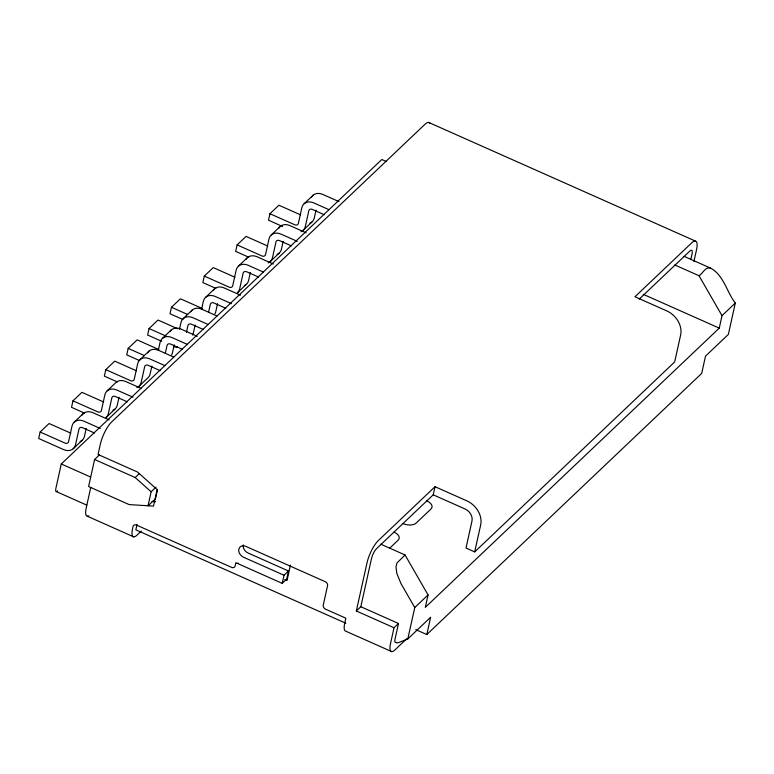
<?xml version="1.0" encoding="UTF-8"?>
<svg xmlns="http://www.w3.org/2000/svg" width="774" height="774" viewBox="0 0 774 774"><rect width="100%" height="100%" fill="white"/><g stroke="black" fill="none" stroke-linecap="round" stroke-linejoin="round"><path stroke-width="1.16" d="M70.773 433.159L49.091 423.513L40.142 432.018L38.7 438.51L63.632 449.597A11.271 8.833 46.5 0 0 75.523 444.789L78.996 429.096A3.319 2.603 46.5 0 1 82.499 427.683L94.457 433.005M103.6 401.967L81.918 392.331L72.969 400.835L71.527 407.327L84.53 413.113M386.158 161.427L381.814 159.502L61.281 463.984L55.883 488.326A6.627 1.925 -66 0 0 57.673 490.9M86.214 428.438L84.472 436.284A11.271 8.833 46.5 0 1 80.148 441.499M136.427 370.785L114.745 361.139L105.796 369.653L104.355 376.145L117.367 381.93M99.575 454.764L94.602 459.495L88.604 486.536L129.181 504.59L153.494 506.119L157.161 489.555L137.53 472.043L98.066 454.493L100.339 444.208A17.899 5.186 -66 0 1 111.64 421.956L425.003 124.275A17.899 5.186 -66 0 1 429.754 123.143M90.732 487.552L86.195 508.044A16.573 4.808 -66 0 0 88.826 515.861M158.805 349.519L137.133 339.883L128.184 348.387L126.743 354.879L139.746 360.665M119.041 397.256L117.3 405.092A11.271 8.833 46.5 0 1 112.975 410.317M177.536 328.718L158.022 320.039L149.072 328.544L147.631 335.036L161.718 341.295M151.868 366.063L150.137 373.91A11.271 8.833 46.5 0 1 147.795 377.925L138.836 386.429M158.341 350.216L160.083 342.369A11.271 8.833 46.5 0 1 171.983 337.561L187.192 344.324M202.082 308.41L180.41 298.774L171.451 307.278L170.019 313.77L183.022 319.556M165.297 353.312L167.039 345.465A3.319 2.603 46.5 0 1 170.541 344.053L182.5 349.364M174.256 344.807L172.515 352.644A11.271 8.833 46.5 0 1 171.654 354.879M179.481 329.25L180.971 322.526A11.271 8.833 46.5 0 1 192.871 317.708L208.09 324.48M137.046 524.424L135.847 529.832L345.823 623.234M186.437 332.346L187.927 325.622A3.319 2.603 46.5 0 1 191.43 324.2L203.388 329.521M156.106 487.039L151.133 491.771L148.018 505.838L155.477 498.746L157.557 489.371M234.909 277.227L213.237 267.591L204.288 276.095L202.846 282.587L215.849 288.373M195.145 324.954L193.403 332.801A11.271 8.833 46.5 0 1 192.542 335.036M201.617 309.107L203.359 301.26A11.271 8.833 46.5 0 1 215.249 296.452L231.561 303.698M208.574 312.203L210.315 304.356A3.319 2.603 46.5 0 1 213.817 302.944L225.766 308.255M217.533 303.698L215.791 311.545A11.271 8.833 46.5 0 1 214.93 313.77M267.746 246.045L246.064 236.399L237.115 244.903L235.673 251.395L248.677 257.181M250.36 272.506L248.618 280.352A11.271 8.833 46.5 0 1 244.294 285.577M300.573 214.862L278.892 205.216L269.942 213.721L268.501 220.213L282.587 226.482M283.187 241.324L281.446 249.17A11.271 8.833 46.5 0 1 277.121 254.385M316.015 210.141L314.273 217.987A11.271 8.833 46.5 0 1 309.948 223.202M141.226 531.128L137.037 535.115A16.573 4.808 -66 0 1 132.567 528.681L133.051 526.514A3.319 2.603 46.5 0 1 136.543 525.101L231.62 567.39A3.319 2.603 46.5 0 0 235.122 565.968L235.838 562.727L282.22 583.354L284.019 575.237L288.489 570.989L247.912 552.936A6.627 5.195 46.5 0 1 243.317 544.954M288.489 570.989L286.69 579.107L282.22 583.354M290.424 565.136L287.038 580.442L284.851 579.474M356.34 610.976L367.011 562.833A17.899 5.186 -66 0 1 378.312 540.571L435.017 486.701L466.896 500.884A19.892 15.586 46.5 0 1 480.693 524.849L474.694 551.901L466.006 548.031L471.995 520.989A9.946 7.798 46.5 0 0 465.106 509.002L433.217 494.818L376.512 548.689A7.953 2.303 -66 0 0 371.491 558.576L360.819 606.729L356.34 610.976L394.024 627.743L398.504 623.486L360.819 606.729M394.024 627.743L390.541 643.426A16.573 4.808 -66 0 0 395.011 649.87L406.756 638.705M398.504 623.486L395.021 639.179A6.627 1.925 -66 0 0 396.075 642.304L396.617 642.913L398.871 642.478L407.811 638.927L430.644 617.236L426.813 634.545L415.783 629.639M433.217 494.818L435.017 486.701M407.811 638.927L414.767 607.542L428.051 594.935L405.063 554.987L380.769 544.18M428.051 594.935L425.294 607.377L719.259 328.118L722.016 315.676L735.3 303.06C726.757 292.03 723.661 274.925 710.445 268.065L684.158 256.368M690.824 259.503L692.024 254.095A7.953 2.303 -66 0 0 689.876 251.008L639.285 299.074M693.891 261.583L696.494 249.847A17.899 5.186 -66 0 0 691.675 242.891L634.97 296.761L666.859 310.945A19.892 15.586 46.5 0 1 680.656 334.91L674.657 361.951L474.694 551.901M735.3 303.06L728.344 334.445L705.511 356.127L701.679 373.436L426.813 634.545M74.381 421.994L83.34 413.49M107.209 390.812L116.168 382.298A11.271 8.833 46.5 0 1 125.717 381.505L140.936 388.267M140.046 359.62L148.995 351.115M162.424 338.364L171.373 329.85M183.312 318.511L192.271 310.006M205.7 297.255L214.65 288.75M238.527 266.062L247.477 257.558M271.355 234.88L280.314 226.376M304.182 203.697L313.141 195.193M73.182 448.794L82.131 440.29M114.968 409.107L106.009 417.612A11.271 8.833 46.5 0 0 108.35 413.597L111.833 397.913A3.319 2.603 46.5 0 1 115.326 396.501L127.284 401.812M246.277 284.368L237.328 292.872A11.271 8.833 46.5 0 0 239.669 288.857L243.142 273.174A3.319 2.603 46.5 0 1 246.645 271.751L258.603 277.073M270.155 261.689L279.104 253.175M302.982 230.497L311.941 221.993M94.602 459.495L135.179 477.539L139.33 473.601M389.883 548.031L398.175 540.155A9.946 5.457 12.5 0 0 393.947 532.038M405.063 554.987L396.907 563.046L396.007 566.781L396.772 573.35L400.98 583.577L414.767 607.542M674.735 264.931L699.028 275.738C702.811 273.599 705.22 266.624 710.445 268.065M152.033 501.475L155.593 501.707M428.603 122.398L695.275 241.024M643.271 294.323L719.259 328.118M338.993 201.637L322.69 194.39A11.271 8.833 46.5 0 0 311.661 196.973M328.96 209.667L313.741 202.894A11.271 8.833 46.5 0 0 301.841 207.703L298.367 223.396A3.319 2.603 46.5 0 1 294.865 224.808L269.942 213.721M324.258 214.708L312.299 209.386A3.319 2.603 46.5 0 0 308.797 210.799L305.324 226.492A11.271 8.833 46.5 0 1 300.999 231.707M306.165 232.829L289.863 225.573A11.271 8.833 46.5 0 0 278.834 228.156M297.216 241.333L280.914 234.077A11.271 8.833 46.5 0 0 269.013 238.895L265.54 254.578A3.319 2.603 46.5 0 1 262.038 255.991L237.115 244.903M291.43 245.89L279.472 240.569A3.319 2.603 46.5 0 0 275.97 241.981L272.496 257.674A11.271 8.833 46.5 0 1 268.162 262.889M273.338 264.011L257.036 256.755A11.271 8.833 46.5 0 0 246.006 259.338M263.295 272.032L248.077 265.259A11.271 8.833 46.5 0 0 236.186 270.078L232.713 285.761A3.319 2.603 46.5 0 1 229.21 287.183L204.288 276.095M240.511 295.194L224.208 287.947A11.271 8.833 46.5 0 0 213.179 290.531M217.039 315.976L201.821 309.203A11.271 8.833 46.5 0 0 190.791 311.787M171.451 307.278L187.714 314.505M197.235 336.303L180.932 329.056A11.271 8.833 46.5 0 0 169.903 331.63M149.072 328.544L166.41 336.255M173.763 357.085L158.544 350.312A11.271 8.833 46.5 0 0 147.515 352.896M128.184 348.387L144.438 355.614M164.814 365.589L149.595 358.817A11.271 8.833 46.5 0 0 137.704 363.635L134.221 379.318A3.319 2.603 46.5 0 1 130.729 380.74L105.796 369.653M160.112 370.63L148.153 365.309A3.319 2.603 46.5 0 0 144.661 366.731L141.178 382.414A11.271 8.833 46.5 0 1 136.853 387.639M133.07 397.256L116.768 390.009A11.271 8.833 46.5 0 0 104.877 394.817L101.394 410.51A3.319 2.603 46.5 0 1 97.892 411.923L72.969 400.835M109.192 419.934L92.89 412.687A11.271 8.833 46.5 0 0 81.86 415.27M100.243 428.448L83.94 421.191A11.271 8.833 46.5 0 0 72.04 426L68.567 441.693A3.319 2.603 46.5 0 1 65.064 443.105L40.142 432.018M61.281 463.984L90.626 477.036M284.019 575.237L243.433 557.193A6.627 5.195 46.5 0 1 238.837 549.201A6.627 5.195 46.5 0 1 245.832 546.367L325.254 581.7A3.319 2.603 46.5 0 1 327.557 585.695L323.242 605.171A3.319 2.603 46.5 0 0 325.535 609.167L345.823 618.184L344.749 623.06A16.573 4.808 -66 0 0 345.881 631.226L391.683 651.602M56.338 491.587L86.775 505.132M87.327 516.219L133.699 536.846M135.179 477.539L151.133 491.771M699.028 275.738L722.016 315.676M238.324 563.259A3.319 2.603 46.5 0 1 236.873 563.375M402.906 523.524A9.946 5.457 12.5 0 0 416.073 523.147L431.002 508.973A9.946 5.457 12.5 0 0 426.784 500.846M177.759 347.081A11.271 8.833 46.5 0 1 173.424 346.471"/></g></svg>
